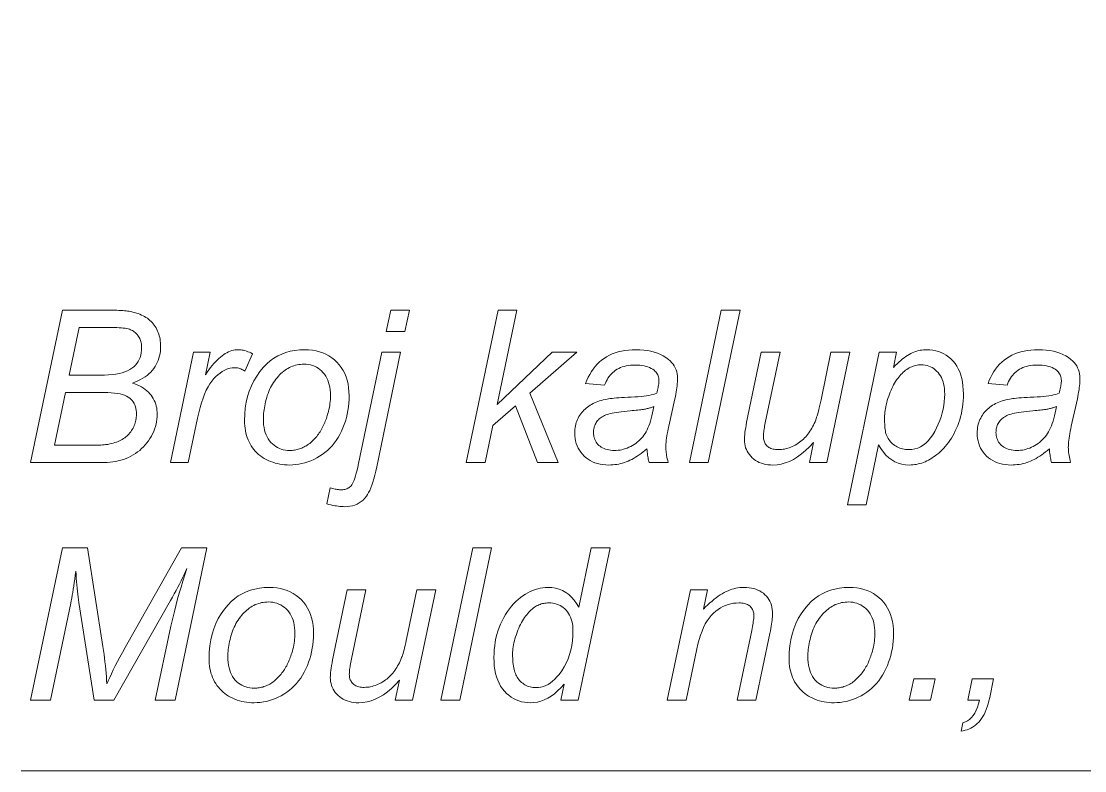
# Model space of a CAD drawing. Extents: x 0 to 420, y 0 to 594.
# Drawn here: x 59.28 to 80.22, y 183.58 to 198.34 of the extents above; entities that cross this region are included whole.
import ezdxf

# ---------------------------------------------------------------- set-up
doc = ezdxf.new("R2010")
doc.units = 0

msp = doc.modelspace()

# ---------------------------------------------------------------- linework, layer by layer
at = {"lineweight": 13}
msp.add_lwpolyline([(131.378, 270.647), (117.721, 183.578), (59.282, 183.578)], dxfattribs=at)
for points in [[(59.464, 189.648), (60.092, 192.648), (61.021, 192.648), (61.071, 192.648), (61.118, 192.647), (61.162, 192.646), (61.203, 192.645), (61.242, 192.643), (61.279, 192.641), (61.313, 192.638), (61.344, 192.635), (61.372, 192.632), (61.398, 192.628), (61.437, 192.62), (61.476, 192.612), (61.513, 192.602), (61.548, 192.591), (61.583, 192.58), (61.616, 192.567), (61.648, 192.553), (61.679, 192.539), (61.708, 192.523), (61.737, 192.506), (61.764, 192.488), (61.789, 192.469), (61.814, 192.448), (61.837, 192.426), (61.859, 192.403), (61.88, 192.379), (61.899, 192.353), (61.918, 192.326), (61.935, 192.298), (61.951, 192.269), (61.965, 192.238), (61.978, 192.207), (61.989, 192.175), (61.999, 192.143), (62.007, 192.11), (62.014, 192.077), (62.019, 192.042), (62.023, 192.008), (62.025, 191.972), (62.026, 191.936), (62.025, 191.887), (62.021, 191.839), (62.014, 191.793), (62.004, 191.747), (61.992, 191.703), (61.977, 191.66), (61.96, 191.618), (61.939, 191.578), (61.916, 191.538), (61.89, 191.5), (61.861, 191.463), (61.83, 191.428), (61.795, 191.395), (61.758, 191.364), (61.718, 191.334), (61.675, 191.307), (61.629, 191.281), (61.58, 191.257), (61.528, 191.234), (61.474, 191.214), (61.521, 191.197), (61.566, 191.178), (61.609, 191.158), (61.649, 191.137), (61.687, 191.114), (61.722, 191.089), (61.754, 191.062), (61.785, 191.034), (61.813, 191.004), (61.838, 190.973), (61.861, 190.94), (61.881, 190.907), (61.9, 190.872), (61.915, 190.836), (61.929, 190.799), (61.939, 190.761), (61.948, 190.722), (61.954, 190.681), (61.957, 190.64), (61.959, 190.598), (61.957, 190.548), (61.953, 190.499), (61.946, 190.451), (61.936, 190.403), (61.923, 190.355), (61.907, 190.308), (61.889, 190.261), (61.868, 190.215), (61.843, 190.169), (61.816, 190.123), (61.787, 190.078), (61.756, 190.036), (61.723, 189.996), (61.688, 189.958), (61.651, 189.922), (61.613, 189.888), (61.572, 189.856), (61.53, 189.826), (61.486, 189.798), (61.44, 189.772), (61.393, 189.748), (61.344, 189.727), (61.294, 189.709), (61.244, 189.693), (61.192, 189.679), (61.139, 189.668), (61.085, 189.659), (61.03, 189.653), (60.974, 189.649), (60.917, 189.648)], [(66.469, 192.229), (66.557, 192.648), (66.923, 192.648), (66.835, 192.229)], [(68.043, 189.648), (68.671, 192.648), (69.039, 192.648), (68.65, 190.788), (69.731, 191.821), (70.22, 191.821), (69.293, 191.011), (69.854, 189.648), (69.448, 189.648), (69.015, 190.763), (68.564, 190.375), (68.413, 189.648)], [(72.436, 189.648), (73.062, 192.648), (73.433, 192.648), (72.807, 189.648)], [(60.225, 191.367), (60.833, 191.367), (60.918, 191.368), (60.998, 191.373), (61.073, 191.38), (61.143, 191.389), (61.208, 191.402), (61.268, 191.417), (61.324, 191.435), (61.374, 191.456), (61.42, 191.48), (61.46, 191.506), (61.497, 191.535), (61.529, 191.567), (61.558, 191.601), (61.583, 191.638), (61.604, 191.677), (61.621, 191.719), (61.635, 191.763), (61.644, 191.81), (61.65, 191.859), (61.652, 191.911), (61.651, 191.936), (61.649, 191.961), (61.646, 191.984), (61.642, 192.007), (61.637, 192.03), (61.63, 192.051), (61.623, 192.072), (61.614, 192.092), (61.604, 192.112), (61.592, 192.13), (61.58, 192.148), (61.567, 192.165), (61.553, 192.181), (61.539, 192.196), (61.523, 192.21), (61.507, 192.223), (61.49, 192.235), (61.472, 192.246), (61.453, 192.256), (61.434, 192.264), (61.412, 192.272), (61.387, 192.28), (61.358, 192.286), (61.326, 192.291), (61.291, 192.296), (61.252, 192.3), (61.209, 192.303), (61.163, 192.305), (61.113, 192.306), (61.06, 192.306), (60.422, 192.306)], [(62.217, 189.648), (62.671, 191.821), (62.998, 191.821), (62.906, 191.377), (62.94, 191.426), (62.973, 191.473), (63.006, 191.517), (63.039, 191.558), (63.072, 191.596), (63.105, 191.632), (63.138, 191.666), (63.17, 191.696), (63.202, 191.724), (63.235, 191.75), (63.267, 191.773), (63.299, 191.793), (63.332, 191.811), (63.364, 191.827), (63.397, 191.84), (63.43, 191.851), (63.463, 191.86), (63.496, 191.866), (63.53, 191.869), (63.563, 191.87), (63.586, 191.87), (63.609, 191.867), (63.634, 191.863), (63.66, 191.858), (63.686, 191.851), (63.714, 191.842), (63.743, 191.831), (63.773, 191.819), (63.803, 191.806), (63.835, 191.791), (63.684, 191.447), (63.664, 191.46), (63.645, 191.472), (63.624, 191.482), (63.604, 191.491), (63.583, 191.499), (63.562, 191.505), (63.54, 191.51), (63.518, 191.514), (63.496, 191.516), (63.473, 191.516), (63.434, 191.514), (63.395, 191.508), (63.355, 191.497), (63.316, 191.482), (63.276, 191.462), (63.236, 191.438), (63.196, 191.41), (63.155, 191.378), (63.115, 191.341), (63.074, 191.3), (63.034, 191.253), (62.996, 191.199), (62.959, 191.138), (62.924, 191.071), (62.891, 190.996), (62.86, 190.915), (62.831, 190.826), (62.803, 190.731), (62.777, 190.629), (62.753, 190.52), (62.569, 189.648)], [(63.678, 190.473), (63.681, 190.598), (63.693, 190.719), (63.711, 190.835), (63.738, 190.947), (63.771, 191.055), (63.812, 191.158), (63.861, 191.257), (63.917, 191.351), (63.981, 191.441), (64.052, 191.527), (64.116, 191.592), (64.183, 191.65), (64.255, 191.702), (64.33, 191.747), (64.409, 191.785), (64.492, 191.816), (64.579, 191.84), (64.67, 191.857), (64.764, 191.867), (64.863, 191.87), (64.94, 191.868), (65.014, 191.861), (65.085, 191.848), (65.152, 191.831), (65.217, 191.809), (65.279, 191.782), (65.338, 191.75), (65.394, 191.713), (65.446, 191.672), (65.496, 191.625), (65.542, 191.574), (65.582, 191.52), (65.618, 191.462), (65.65, 191.401), (65.676, 191.336), (65.698, 191.268), (65.715, 191.197), (65.727, 191.122), (65.734, 191.044), (65.736, 190.962), (65.735, 190.888), (65.73, 190.814), (65.723, 190.742), (65.712, 190.671), (65.698, 190.6), (65.682, 190.531), (65.662, 190.463), (65.639, 190.396), (65.614, 190.33), (65.585, 190.265), (65.553, 190.202), (65.519, 190.142), (65.483, 190.085), (65.443, 190.031), (65.401, 189.98), (65.357, 189.932), (65.31, 189.888), (65.261, 189.846), (65.209, 189.807), (65.154, 189.771), (65.098, 189.738), (65.041, 189.709), (64.984, 189.683), (64.926, 189.661), (64.867, 189.642), (64.808, 189.627), (64.749, 189.614), (64.688, 189.606), (64.627, 189.601), (64.566, 189.599), (64.515, 189.6), (64.466, 189.603), (64.418, 189.609), (64.37, 189.616), (64.324, 189.626), (64.278, 189.638), (64.233, 189.652), (64.189, 189.668), (64.146, 189.687), (64.104, 189.707), (64.064, 189.73), (64.025, 189.754), (63.989, 189.781), (63.954, 189.809), (63.921, 189.838), (63.89, 189.87), (63.862, 189.903), (63.835, 189.939), (63.81, 189.976), (63.787, 190.014), (63.766, 190.055), (63.748, 190.096), (63.731, 190.139), (63.717, 190.183), (63.705, 190.228), (63.695, 190.275), (63.688, 190.322), (63.682, 190.371), (63.679, 190.421)], [(65.296, 188.832), (65.362, 189.147), (65.387, 189.14), (65.411, 189.134), (65.435, 189.129), (65.459, 189.124), (65.482, 189.121), (65.504, 189.118), (65.525, 189.115), (65.546, 189.113), (65.567, 189.112), (65.587, 189.112), (65.61, 189.113), (65.632, 189.115), (65.654, 189.119), (65.674, 189.125), (65.694, 189.132), (65.712, 189.14), (65.73, 189.151), (65.746, 189.162), (65.762, 189.176), (65.776, 189.191), (65.79, 189.209), (65.805, 189.233), (65.819, 189.263), (65.834, 189.298), (65.848, 189.339), (65.863, 189.386), (65.878, 189.438), (65.892, 189.496), (65.907, 189.559), (65.923, 189.628), (66.379, 191.821), (66.749, 191.821), (66.279, 189.56), (66.261, 189.478), (66.242, 189.402), (66.223, 189.33), (66.204, 189.264), (66.184, 189.204), (66.163, 189.149), (66.142, 189.099), (66.121, 189.055), (66.099, 189.016), (66.076, 188.983), (66.044, 188.944), (66.01, 188.909), (65.973, 188.879), (65.934, 188.852), (65.892, 188.83), (65.848, 188.811), (65.802, 188.797), (65.753, 188.787), (65.702, 188.78), (65.648, 188.778), (65.619, 188.779), (65.588, 188.781), (65.556, 188.783), (65.522, 188.787), (65.488, 188.792), (65.452, 188.798), (65.415, 188.804), (65.377, 188.812), (65.337, 188.822)], [(71.599, 189.918), (71.561, 189.886), (71.523, 189.856), (71.485, 189.827), (71.448, 189.8), (71.41, 189.775), (71.374, 189.751), (71.337, 189.73), (71.301, 189.71), (71.265, 189.692), (71.229, 189.676), (71.193, 189.661), (71.157, 189.648), (71.12, 189.637), (71.082, 189.627), (71.045, 189.618), (71.006, 189.611), (70.968, 189.606), (70.928, 189.602), (70.888, 189.6), (70.848, 189.599), (70.789, 189.601), (70.733, 189.606), (70.678, 189.615), (70.626, 189.627), (70.577, 189.643), (70.529, 189.663), (70.484, 189.686), (70.442, 189.712), (70.401, 189.742), (70.363, 189.776), (70.328, 189.812), (70.297, 189.851), (70.269, 189.891), (70.245, 189.934), (70.225, 189.978), (70.208, 190.024), (70.196, 190.072), (70.186, 190.123), (70.181, 190.175), (70.179, 190.229), (70.18, 190.265), (70.182, 190.3), (70.186, 190.335), (70.192, 190.368), (70.2, 190.401), (70.209, 190.433), (70.22, 190.464), (70.232, 190.494), (70.246, 190.523), (70.262, 190.552), (70.279, 190.579), (70.297, 190.605), (70.316, 190.631), (70.337, 190.655), (70.358, 190.678), (70.381, 190.7), (70.404, 190.721), (70.429, 190.741), (70.455, 190.759), (70.482, 190.777), (70.51, 190.793), (70.539, 190.809), (70.57, 190.823), (70.601, 190.837), (70.634, 190.85), (70.669, 190.861), (70.704, 190.872), (70.741, 190.882), (70.778, 190.891), (70.817, 190.898), (70.845, 190.903), (70.876, 190.908), (70.913, 190.912), (70.953, 190.916), (70.998, 190.92), (71.048, 190.924), (71.102, 190.928), (71.161, 190.931), (71.224, 190.934), (71.291, 190.937), (71.359, 190.941), (71.423, 190.945), (71.483, 190.95), (71.539, 190.956), (71.591, 190.963), (71.639, 190.971), (71.683, 190.979), (71.723, 190.989), (71.759, 191), (71.792, 191.011), (71.8, 191.041), (71.807, 191.07), (71.813, 191.097), (71.819, 191.124), (71.824, 191.15), (71.828, 191.174), (71.831, 191.198), (71.833, 191.221), (71.834, 191.242), (71.835, 191.263), (71.834, 191.288), (71.831, 191.312), (71.826, 191.335), (71.819, 191.357), (71.811, 191.378), (71.801, 191.398), (71.788, 191.416), (71.774, 191.434), (71.758, 191.45), (71.74, 191.465), (71.713, 191.485), (71.684, 191.502), (71.652, 191.518), (71.618, 191.531), (71.582, 191.542), (71.543, 191.551), (71.502, 191.558), (71.458, 191.564), (71.412, 191.567), (71.364, 191.568), (71.318, 191.567), (71.274, 191.564), (71.232, 191.558), (71.191, 191.551), (71.152, 191.542), (71.114, 191.53), (71.079, 191.517), (71.045, 191.501), (71.013, 191.484), (70.982, 191.464), (70.953, 191.443), (70.926, 191.419), (70.9, 191.394), (70.876, 191.368), (70.854, 191.339), (70.833, 191.309), (70.814, 191.277), (70.797, 191.243), (70.781, 191.208), (70.766, 191.171), (70.392, 191.203), (70.416, 191.267), (70.443, 191.327), (70.473, 191.384), (70.505, 191.438), (70.54, 191.489), (70.578, 191.537), (70.618, 191.582), (70.661, 191.624), (70.707, 191.663), (70.755, 191.699), (70.806, 191.731), (70.86, 191.76), (70.916, 191.786), (70.975, 191.809), (71.036, 191.828), (71.1, 191.843), (71.167, 191.855), (71.236, 191.864), (71.308, 191.869), (71.382, 191.87), (71.461, 191.869), (71.537, 191.863), (71.609, 191.853), (71.678, 191.84), (71.743, 191.822), (71.806, 191.801), (71.864, 191.776), (71.92, 191.747), (71.972, 191.715), (72.021, 191.678), (72.055, 191.649), (72.086, 191.617), (72.113, 191.584), (72.136, 191.55), (72.156, 191.513), (72.172, 191.475), (72.185, 191.435), (72.194, 191.394), (72.199, 191.351), (72.201, 191.306), (72.2, 191.27), (72.199, 191.234), (72.196, 191.196), (72.193, 191.158), (72.188, 191.118), (72.182, 191.077), (72.176, 191.035), (72.168, 190.992), (72.159, 190.948), (72.15, 190.903), (72.029, 190.362), (72.018, 190.312), (72.008, 190.263), (72, 190.216), (71.992, 190.171), (71.986, 190.129), (71.981, 190.088), (71.977, 190.048), (71.974, 190.011), (71.972, 189.976), (71.972, 189.943), (71.972, 189.921), (71.973, 189.898), (71.976, 189.873), (71.979, 189.847), (71.983, 189.818), (71.988, 189.788), (71.994, 189.755), (72, 189.721), (72.008, 189.686), (72.017, 189.648), (71.642, 189.648), (71.636, 189.67), (71.631, 189.693), (71.625, 189.717), (71.621, 189.742), (71.616, 189.769), (71.612, 189.796), (71.608, 189.825), (71.605, 189.855), (71.602, 189.886)], [(74.88, 190.041), (74.801, 189.957), (74.722, 189.882), (74.643, 189.816), (74.564, 189.758), (74.484, 189.71), (74.404, 189.67), (74.323, 189.639), (74.242, 189.617), (74.161, 189.603), (74.079, 189.599), (74.03, 189.6), (73.983, 189.605), (73.937, 189.612), (73.894, 189.622), (73.852, 189.635), (73.812, 189.651), (73.775, 189.67), (73.739, 189.691), (73.705, 189.716), (73.673, 189.743), (73.644, 189.773), (73.618, 189.804), (73.594, 189.836), (73.574, 189.869), (73.557, 189.904), (73.543, 189.94), (73.533, 189.977), (73.525, 190.015), (73.52, 190.055), (73.519, 190.096), (73.519, 190.126), (73.521, 190.159), (73.525, 190.196), (73.53, 190.237), (73.536, 190.283), (73.544, 190.332), (73.553, 190.385), (73.563, 190.441), (73.575, 190.502), (73.588, 190.567), (73.85, 191.821), (74.221, 191.821), (73.93, 190.432), (73.923, 190.398), (73.917, 190.365), (73.911, 190.335), (73.906, 190.305), (73.902, 190.277), (73.899, 190.251), (73.897, 190.226), (73.895, 190.203), (73.894, 190.182), (73.893, 190.162), (73.894, 190.138), (73.896, 190.115), (73.9, 190.093), (73.905, 190.072), (73.912, 190.053), (73.92, 190.034), (73.93, 190.016), (73.941, 190), (73.954, 189.985), (73.968, 189.97), (73.984, 189.957), (74.001, 189.946), (74.019, 189.935), (74.039, 189.927), (74.06, 189.919), (74.083, 189.913), (74.107, 189.908), (74.133, 189.905), (74.16, 189.903), (74.188, 189.902), (74.219, 189.903), (74.25, 189.905), (74.281, 189.909), (74.311, 189.914), (74.342, 189.921), (74.372, 189.929), (74.402, 189.939), (74.432, 189.95), (74.462, 189.963), (74.492, 189.978), (74.521, 189.993), (74.549, 190.01), (74.577, 190.028), (74.604, 190.047), (74.63, 190.067), (74.655, 190.088), (74.679, 190.11), (74.703, 190.133), (74.726, 190.157), (74.748, 190.182), (74.769, 190.208), (74.789, 190.236), (74.808, 190.264), (74.827, 190.293), (74.845, 190.323), (74.862, 190.354), (74.878, 190.386), (74.894, 190.419), (74.909, 190.452), (74.923, 190.487), (74.932, 190.511), (74.941, 190.539), (74.951, 190.57), (74.961, 190.604), (74.971, 190.642), (74.982, 190.683), (74.993, 190.728), (75.004, 190.776), (75.015, 190.827), (75.027, 190.882), (75.223, 191.821), (75.594, 191.821), (75.139, 189.648), (74.798, 189.648)], [(75.545, 188.815), (76.173, 191.821), (76.515, 191.821), (76.451, 191.519), (76.489, 191.557), (76.526, 191.593), (76.562, 191.627), (76.597, 191.658), (76.632, 191.687), (76.665, 191.713), (76.698, 191.737), (76.73, 191.758), (76.761, 191.777), (76.792, 191.794), (76.822, 191.808), (76.853, 191.821), (76.884, 191.833), (76.915, 191.843), (76.947, 191.851), (76.979, 191.858), (77.011, 191.864), (77.044, 191.867), (77.077, 191.87), (77.11, 191.87), (77.171, 191.868), (77.23, 191.861), (77.287, 191.85), (77.342, 191.834), (77.395, 191.814), (77.445, 191.789), (77.493, 191.76), (77.54, 191.726), (77.584, 191.687), (77.626, 191.644), (77.665, 191.597), (77.699, 191.546), (77.73, 191.491), (77.757, 191.432), (77.779, 191.369), (77.798, 191.303), (77.812, 191.232), (77.822, 191.158), (77.828, 191.079), (77.83, 190.997), (77.829, 190.929), (77.826, 190.863), (77.82, 190.798), (77.812, 190.735), (77.802, 190.672), (77.79, 190.611), (77.775, 190.551), (77.758, 190.492), (77.739, 190.434), (77.718, 190.378), (77.695, 190.323), (77.671, 190.27), (77.646, 190.22), (77.62, 190.172), (77.593, 190.126), (77.564, 190.082), (77.535, 190.04), (77.505, 190.001), (77.474, 189.964), (77.442, 189.928), (77.409, 189.895), (77.376, 189.864), (77.343, 189.835), (77.31, 189.807), (77.277, 189.781), (77.244, 189.757), (77.21, 189.735), (77.177, 189.714), (77.144, 189.696), (77.11, 189.679), (77.076, 189.664), (77.043, 189.65), (77.009, 189.638), (76.975, 189.628), (76.94, 189.619), (76.906, 189.612), (76.871, 189.606), (76.836, 189.602), (76.801, 189.6), (76.766, 189.599), (76.69, 189.603), (76.617, 189.615), (76.548, 189.635), (76.482, 189.663), (76.419, 189.698), (76.361, 189.742), (76.305, 189.794), (76.254, 189.853), (76.205, 189.921), (76.161, 189.996), (75.915, 188.815)], [(79.523, 189.918), (79.484, 189.886), (79.446, 189.856), (79.409, 189.827), (79.371, 189.8), (79.334, 189.775), (79.297, 189.751), (79.261, 189.73), (79.224, 189.71), (79.188, 189.692), (79.152, 189.676), (79.117, 189.661), (79.08, 189.648), (79.043, 189.637), (79.006, 189.627), (78.968, 189.618), (78.93, 189.611), (78.891, 189.606), (78.852, 189.602), (78.812, 189.6), (78.772, 189.599), (78.713, 189.601), (78.656, 189.606), (78.602, 189.615), (78.55, 189.627), (78.5, 189.643), (78.453, 189.663), (78.408, 189.686), (78.365, 189.712), (78.325, 189.742), (78.287, 189.776), (78.252, 189.812), (78.22, 189.851), (78.193, 189.891), (78.169, 189.934), (78.149, 189.978), (78.132, 190.024), (78.119, 190.072), (78.11, 190.123), (78.104, 190.175), (78.103, 190.229), (78.103, 190.265), (78.106, 190.3), (78.11, 190.335), (78.116, 190.368), (78.123, 190.401), (78.132, 190.433), (78.143, 190.464), (78.156, 190.494), (78.17, 190.523), (78.185, 190.552), (78.203, 190.579), (78.221, 190.605), (78.24, 190.631), (78.26, 190.655), (78.282, 190.678), (78.304, 190.7), (78.328, 190.721), (78.353, 190.741), (78.379, 190.759), (78.405, 190.777), (78.434, 190.793), (78.463, 190.809), (78.493, 190.823), (78.525, 190.837), (78.558, 190.85), (78.592, 190.861), (78.628, 190.872), (78.664, 190.882), (78.702, 190.891), (78.741, 190.898), (78.768, 190.903), (78.8, 190.908), (78.836, 190.912), (78.877, 190.916), (78.922, 190.92), (78.972, 190.924), (79.026, 190.928), (79.084, 190.931), (79.147, 190.934), (79.215, 190.937), (79.283, 190.941), (79.346, 190.945), (79.406, 190.95), (79.462, 190.956), (79.514, 190.963), (79.562, 190.971), (79.607, 190.979), (79.647, 190.989), (79.683, 191), (79.715, 191.011), (79.723, 191.041), (79.731, 191.07), (79.737, 191.097), (79.743, 191.124), (79.747, 191.15), (79.751, 191.174), (79.754, 191.198), (79.756, 191.221), (79.758, 191.242), (79.758, 191.263), (79.757, 191.288), (79.754, 191.312), (79.75, 191.335), (79.743, 191.357), (79.735, 191.378), (79.724, 191.398), (79.712, 191.416), (79.698, 191.434), (79.682, 191.45), (79.664, 191.465), (79.637, 191.485), (79.608, 191.502), (79.576, 191.518), (79.542, 191.531), (79.505, 191.542), (79.467, 191.551), (79.425, 191.558), (79.382, 191.564), (79.336, 191.567), (79.287, 191.568), (79.242, 191.567), (79.198, 191.564), (79.155, 191.558), (79.114, 191.551), (79.075, 191.542), (79.038, 191.53), (79.002, 191.517), (78.969, 191.501), (78.936, 191.484), (78.906, 191.464), (78.877, 191.443), (78.85, 191.419), (78.824, 191.394), (78.8, 191.368), (78.778, 191.339), (78.757, 191.309), (78.738, 191.277), (78.72, 191.243), (78.704, 191.208), (78.69, 191.171), (78.315, 191.203), (78.34, 191.267), (78.367, 191.327), (78.396, 191.384), (78.429, 191.438), (78.464, 191.489), (78.501, 191.537), (78.542, 191.582), (78.585, 191.624), (78.63, 191.663), (78.679, 191.699), (78.73, 191.731), (78.783, 191.76), (78.84, 191.786), (78.898, 191.809), (78.96, 191.828), (79.024, 191.843), (79.09, 191.855), (79.16, 191.864), (79.231, 191.869), (79.306, 191.87), (79.385, 191.869), (79.46, 191.863), (79.533, 191.853), (79.602, 191.84), (79.667, 191.822), (79.729, 191.801), (79.788, 191.776), (79.844, 191.747), (79.896, 191.715), (79.944, 191.678), (79.979, 191.649), (80.009, 191.617), (80.036, 191.584), (80.06, 191.55), (80.079, 191.513), (80.096, 191.475), (80.108, 191.435), (80.117, 191.394), (80.123, 191.351), (80.124, 191.306), (80.124, 191.27), (80.122, 191.234), (80.12, 191.196), (80.116, 191.158), (80.112, 191.118), (80.106, 191.077), (80.099, 191.035), (80.092, 190.992), (80.083, 190.948), (80.073, 190.903), (79.953, 190.362), (79.942, 190.312), (79.932, 190.263), (79.923, 190.216), (79.916, 190.171), (79.91, 190.129), (79.904, 190.088), (79.9, 190.048), (79.898, 190.011), (79.896, 189.976), (79.895, 189.943), (79.896, 189.921), (79.897, 189.898), (79.899, 189.873), (79.902, 189.847), (79.907, 189.818), (79.911, 189.788), (79.917, 189.755), (79.924, 189.721), (79.932, 189.686), (79.94, 189.648), (79.566, 189.648), (79.56, 189.67), (79.554, 189.693), (79.549, 189.717), (79.544, 189.742), (79.54, 189.769), (79.536, 189.796), (79.532, 189.825), (79.528, 189.855), (79.525, 189.886)], [(64.048, 190.51), (64.05, 190.45), (64.054, 190.393), (64.061, 190.339), (64.072, 190.288), (64.085, 190.24), (64.101, 190.195), (64.12, 190.153), (64.142, 190.113), (64.167, 190.077), (64.195, 190.044), (64.226, 190.014), (64.258, 189.987), (64.291, 189.963), (64.326, 189.943), (64.363, 189.925), (64.401, 189.911), (64.441, 189.9), (64.482, 189.892), (64.525, 189.887), (64.57, 189.886), (64.594, 189.886), (64.617, 189.887), (64.641, 189.89), (64.664, 189.893), (64.688, 189.898), (64.712, 189.903), (64.735, 189.909), (64.758, 189.916), (64.782, 189.924), (64.805, 189.934), (64.828, 189.944), (64.851, 189.955), (64.874, 189.967), (64.896, 189.98), (64.918, 189.994), (64.939, 190.009), (64.96, 190.025), (64.981, 190.043), (65.002, 190.061), (65.022, 190.08), (65.042, 190.1), (65.061, 190.12), (65.08, 190.141), (65.098, 190.163), (65.115, 190.185), (65.132, 190.208), (65.148, 190.231), (65.164, 190.255), (65.179, 190.279), (65.193, 190.304), (65.207, 190.329), (65.22, 190.355), (65.233, 190.381), (65.245, 190.408), (65.257, 190.435), (65.268, 190.462), (65.278, 190.49), (65.288, 190.518), (65.298, 190.546), (65.307, 190.575), (65.319, 190.615), (65.329, 190.656), (65.339, 190.695), (65.347, 190.735), (65.354, 190.774), (65.36, 190.812), (65.364, 190.851), (65.367, 190.889), (65.369, 190.927), (65.37, 190.964), (65.369, 191.022), (65.364, 191.077), (65.357, 191.129), (65.346, 191.179), (65.333, 191.226), (65.317, 191.27), (65.297, 191.312), (65.275, 191.351), (65.25, 191.387), (65.222, 191.421), (65.191, 191.452), (65.159, 191.48), (65.126, 191.504), (65.091, 191.525), (65.054, 191.543), (65.016, 191.558), (64.976, 191.569), (64.935, 191.577), (64.892, 191.582), (64.848, 191.584), (64.814, 191.583), (64.78, 191.581), (64.747, 191.577), (64.714, 191.571), (64.682, 191.563), (64.65, 191.554), (64.62, 191.543), (64.59, 191.531), (64.56, 191.517), (64.531, 191.501), (64.503, 191.484), (64.475, 191.465), (64.448, 191.445), (64.421, 191.423), (64.395, 191.399), (64.369, 191.374), (64.344, 191.348), (64.319, 191.319), (64.296, 191.29), (64.272, 191.259), (64.25, 191.226), (64.228, 191.193), (64.208, 191.158), (64.189, 191.123), (64.172, 191.086), (64.155, 191.048), (64.14, 191.01), (64.126, 190.97), (64.114, 190.929), (64.102, 190.887), (64.092, 190.845), (64.083, 190.804), (64.075, 190.764), (64.068, 190.725), (64.062, 190.687), (64.057, 190.65), (64.053, 190.613), (64.05, 190.578), (64.049, 190.543)], [(76.277, 190.536), (76.278, 190.489), (76.279, 190.445), (76.28, 190.404), (76.283, 190.365), (76.286, 190.33), (76.29, 190.298), (76.294, 190.269), (76.299, 190.242), (76.305, 190.219), (76.312, 190.199), (76.323, 190.173), (76.335, 190.147), (76.349, 190.123), (76.363, 190.1), (76.38, 190.078), (76.397, 190.057), (76.416, 190.037), (76.436, 190.019), (76.457, 190.001), (76.48, 189.984), (76.504, 189.968), (76.528, 189.954), (76.553, 189.942), (76.579, 189.931), (76.606, 189.922), (76.633, 189.915), (76.661, 189.909), (76.69, 189.905), (76.72, 189.903), (76.75, 189.902), (76.813, 189.905), (76.873, 189.916), (76.93, 189.934), (76.986, 189.959), (77.038, 189.992), (77.089, 190.031), (77.137, 190.078), (77.182, 190.132), (77.225, 190.193), (77.266, 190.261), (77.303, 190.333), (77.336, 190.405), (77.366, 190.478), (77.391, 190.551), (77.413, 190.624), (77.431, 190.698), (77.444, 190.771), (77.454, 190.845), (77.46, 190.92), (77.462, 190.995), (77.461, 191.049), (77.457, 191.1), (77.45, 191.149), (77.441, 191.196), (77.429, 191.239), (77.415, 191.281), (77.397, 191.32), (77.378, 191.356), (77.355, 191.39), (77.33, 191.421), (77.303, 191.45), (77.275, 191.475), (77.245, 191.498), (77.214, 191.518), (77.182, 191.534), (77.149, 191.548), (77.114, 191.558), (77.078, 191.566), (77.04, 191.57), (77.002, 191.572), (76.974, 191.571), (76.946, 191.569), (76.919, 191.565), (76.892, 191.56), (76.866, 191.553), (76.84, 191.545), (76.814, 191.535), (76.789, 191.524), (76.764, 191.511), (76.74, 191.497), (76.716, 191.481), (76.692, 191.464), (76.669, 191.446), (76.646, 191.426), (76.623, 191.404), (76.601, 191.381), (76.579, 191.356), (76.558, 191.33), (76.536, 191.303), (76.516, 191.274), (76.495, 191.244), (76.476, 191.212), (76.457, 191.179), (76.439, 191.145), (76.421, 191.109), (76.405, 191.072), (76.389, 191.034), (76.373, 190.994), (76.359, 190.953), (76.345, 190.911), (76.332, 190.868), (76.32, 190.827), (76.31, 190.787), (76.302, 190.748), (76.294, 190.71), (76.288, 190.673), (76.283, 190.637), (76.28, 190.602), (76.278, 190.569)], [(59.937, 189.988), (60.62, 189.988), (60.673, 189.988), (60.722, 189.989), (60.768, 189.989), (60.81, 189.991), (60.848, 189.992), (60.883, 189.994), (60.914, 189.997), (60.942, 190), (60.966, 190.003), (60.987, 190.006), (61.024, 190.013), (61.06, 190.021), (61.094, 190.03), (61.127, 190.04), (61.159, 190.051), (61.189, 190.062), (61.218, 190.075), (61.245, 190.088), (61.271, 190.102), (61.296, 190.118), (61.319, 190.134), (61.341, 190.151), (61.362, 190.17), (61.382, 190.189), (61.402, 190.209), (61.42, 190.23), (61.437, 190.253), (61.453, 190.276), (61.468, 190.3), (61.482, 190.325), (61.495, 190.351), (61.506, 190.378), (61.516, 190.404), (61.525, 190.431), (61.533, 190.457), (61.539, 190.485), (61.543, 190.512), (61.547, 190.54), (61.549, 190.567), (61.549, 190.596), (61.548, 190.637), (61.544, 190.676), (61.538, 190.713), (61.528, 190.748), (61.516, 190.781), (61.502, 190.812), (61.485, 190.841), (61.465, 190.868), (61.442, 190.893), (61.417, 190.916), (61.389, 190.937), (61.355, 190.955), (61.317, 190.972), (61.274, 190.986), (61.226, 190.998), (61.173, 191.008), (61.116, 191.016), (61.054, 191.021), (60.987, 191.024), (60.915, 191.025), (60.154, 191.025)], [(71.736, 190.749), (71.721, 190.743), (71.705, 190.737), (71.689, 190.732), (71.672, 190.727), (71.656, 190.722), (71.639, 190.717), (71.622, 190.713), (71.605, 190.709), (71.587, 190.705), (71.57, 190.702), (71.551, 190.699), (71.529, 190.695), (71.505, 190.692), (71.479, 190.689), (71.451, 190.685), (71.42, 190.682), (71.386, 190.678), (71.35, 190.675), (71.312, 190.671), (71.272, 190.667), (71.209, 190.661), (71.15, 190.655), (71.095, 190.649), (71.044, 190.642), (70.996, 190.635), (70.952, 190.627), (70.912, 190.62), (70.876, 190.612), (70.844, 190.603), (70.815, 190.595), (70.789, 190.585), (70.765, 190.575), (70.742, 190.563), (70.72, 190.551), (70.699, 190.538), (70.679, 190.523), (70.661, 190.507), (70.645, 190.491), (70.629, 190.473), (70.615, 190.454), (70.602, 190.435), (70.591, 190.415), (70.58, 190.395), (70.572, 190.374), (70.564, 190.353), (70.558, 190.332), (70.553, 190.31), (70.55, 190.287), (70.548, 190.265), (70.547, 190.242), (70.548, 190.211), (70.552, 190.182), (70.557, 190.153), (70.565, 190.126), (70.574, 190.1), (70.586, 190.075), (70.6, 190.051), (70.616, 190.028), (70.634, 190.006), (70.655, 189.986), (70.677, 189.967), (70.701, 189.95), (70.727, 189.935), (70.755, 189.922), (70.785, 189.911), (70.816, 189.902), (70.85, 189.895), (70.885, 189.89), (70.922, 189.887), (70.961, 189.886), (70.997, 189.886), (71.034, 189.889), (71.07, 189.894), (71.106, 189.901), (71.141, 189.91), (71.177, 189.921), (71.212, 189.933), (71.246, 189.948), (71.281, 189.964), (71.315, 189.983), (71.348, 190.003), (71.38, 190.025), (71.41, 190.048), (71.439, 190.073), (71.467, 190.099), (71.493, 190.127), (71.517, 190.156), (71.541, 190.187), (71.562, 190.22), (71.583, 190.254), (71.602, 190.29), (71.62, 190.329), (71.638, 190.371), (71.655, 190.417), (71.67, 190.465), (71.685, 190.516), (71.699, 190.57), (71.712, 190.626), (71.725, 190.686)], [(79.66, 190.749), (79.644, 190.743), (79.628, 190.737), (79.612, 190.732), (79.596, 190.727), (79.579, 190.722), (79.563, 190.717), (79.546, 190.713), (79.528, 190.709), (79.511, 190.705), (79.493, 190.702), (79.474, 190.699), (79.453, 190.695), (79.429, 190.692), (79.403, 190.689), (79.374, 190.685), (79.343, 190.682), (79.31, 190.678), (79.274, 190.675), (79.236, 190.671), (79.195, 190.667), (79.133, 190.661), (79.074, 190.655), (79.019, 190.649), (78.967, 190.642), (78.92, 190.635), (78.876, 190.627), (78.836, 190.62), (78.8, 190.612), (78.768, 190.603), (78.739, 190.595), (78.713, 190.585), (78.688, 190.575), (78.665, 190.563), (78.643, 190.551), (78.622, 190.538), (78.603, 190.523), (78.585, 190.507), (78.568, 190.491), (78.553, 190.473), (78.538, 190.454), (78.526, 190.435), (78.514, 190.415), (78.504, 190.395), (78.495, 190.374), (78.488, 190.353), (78.482, 190.332), (78.477, 190.31), (78.474, 190.287), (78.472, 190.265), (78.471, 190.242), (78.472, 190.211), (78.475, 190.182), (78.481, 190.153), (78.488, 190.126), (78.498, 190.1), (78.51, 190.075), (78.524, 190.051), (78.54, 190.028), (78.558, 190.006), (78.578, 189.986), (78.601, 189.967), (78.625, 189.95), (78.651, 189.935), (78.679, 189.922), (78.709, 189.911), (78.74, 189.902), (78.773, 189.895), (78.809, 189.89), (78.846, 189.887), (78.884, 189.886), (78.921, 189.886), (78.957, 189.889), (78.994, 189.894), (79.029, 189.901), (79.065, 189.91), (79.1, 189.921), (79.135, 189.933), (79.17, 189.948), (79.204, 189.964), (79.238, 189.983), (79.272, 190.003), (79.303, 190.025), (79.334, 190.048), (79.363, 190.073), (79.39, 190.099), (79.416, 190.127), (79.441, 190.156), (79.464, 190.187), (79.486, 190.22), (79.506, 190.254), (79.526, 190.29), (79.544, 190.329), (79.562, 190.371), (79.578, 190.417), (79.594, 190.465), (79.609, 190.516), (79.623, 190.57), (79.636, 190.626), (79.648, 190.686)], [(59.466, 184.966), (60.092, 187.966), (60.586, 187.966), (60.888, 186.022), (60.9, 185.946), (60.911, 185.87), (60.92, 185.795), (60.929, 185.721), (60.938, 185.647), (60.945, 185.574), (60.951, 185.501), (60.957, 185.429), (60.962, 185.358), (60.966, 185.287), (60.993, 185.35), (61.023, 185.417), (61.056, 185.488), (61.093, 185.564), (61.133, 185.644), (61.176, 185.728), (61.223, 185.817), (61.273, 185.909), (61.327, 186.006), (61.384, 186.108), (62.435, 187.966), (62.937, 187.966), (62.311, 184.966), (61.916, 184.966), (62.229, 186.425), (62.251, 186.527), (62.276, 186.632), (62.302, 186.739), (62.331, 186.849), (62.361, 186.961), (62.393, 187.076), (62.427, 187.193), (62.463, 187.312), (62.5, 187.434), (62.54, 187.559), (62.513, 187.5), (62.486, 187.44), (62.457, 187.379), (62.427, 187.317), (62.396, 187.255), (62.363, 187.191), (62.329, 187.127), (62.294, 187.062), (62.258, 186.996), (62.221, 186.928), (61.103, 184.966), (60.717, 184.966), (60.416, 186.89), (60.408, 186.943), (60.4, 186.999), (60.393, 187.056), (60.387, 187.115), (60.38, 187.176), (60.375, 187.238), (60.369, 187.302), (60.365, 187.368), (60.36, 187.436), (60.356, 187.506), (60.346, 187.428), (60.336, 187.354), (60.326, 187.283), (60.316, 187.216), (60.306, 187.152), (60.296, 187.091), (60.286, 187.033), (60.276, 186.978), (60.266, 186.927), (60.256, 186.879), (59.857, 184.966)], [(67.545, 184.966), (68.172, 187.966), (68.542, 187.966), (67.916, 184.966)], [(69.97, 185.281), (69.907, 185.212), (69.842, 185.15), (69.777, 185.095), (69.712, 185.048), (69.646, 185.008), (69.579, 184.975), (69.512, 184.95), (69.444, 184.931), (69.376, 184.921), (69.307, 184.917), (69.246, 184.919), (69.188, 184.926), (69.131, 184.937), (69.077, 184.953), (69.024, 184.974), (68.974, 184.999), (68.925, 185.029), (68.879, 185.063), (68.835, 185.102), (68.793, 185.145), (68.754, 185.193), (68.719, 185.245), (68.688, 185.3), (68.661, 185.361), (68.638, 185.425), (68.62, 185.493), (68.605, 185.565), (68.595, 185.642), (68.589, 185.722), (68.587, 185.807), (68.589, 185.886), (68.593, 185.963), (68.602, 186.039), (68.613, 186.114), (68.628, 186.187), (68.645, 186.259), (68.667, 186.329), (68.691, 186.398), (68.719, 186.466), (68.75, 186.533), (68.783, 186.597), (68.818, 186.657), (68.855, 186.715), (68.893, 186.769), (68.933, 186.82), (68.974, 186.867), (69.017, 186.912), (69.062, 186.953), (69.109, 186.99), (69.157, 187.025), (69.206, 187.056), (69.255, 187.084), (69.304, 187.108), (69.353, 187.129), (69.402, 187.147), (69.451, 187.162), (69.5, 187.174), (69.549, 187.182), (69.598, 187.187), (69.647, 187.188), (69.726, 187.184), (69.801, 187.173), (69.872, 187.153), (69.939, 187.126), (70.003, 187.091), (70.062, 187.048), (70.117, 186.997), (70.168, 186.938), (70.215, 186.872), (70.259, 186.798), (70.504, 187.966), (70.873, 187.966), (70.247, 184.966), (69.905, 184.966)], [(62.978, 185.791), (62.982, 185.916), (62.993, 186.037), (63.011, 186.153), (63.038, 186.265), (63.071, 186.372), (63.113, 186.476), (63.161, 186.574), (63.217, 186.669), (63.281, 186.759), (63.352, 186.845), (63.416, 186.91), (63.484, 186.968), (63.555, 187.02), (63.63, 187.065), (63.709, 187.102), (63.792, 187.133), (63.879, 187.157), (63.97, 187.175), (64.064, 187.185), (64.163, 187.188), (64.24, 187.186), (64.314, 187.179), (64.385, 187.166), (64.453, 187.149), (64.517, 187.127), (64.579, 187.1), (64.638, 187.068), (64.694, 187.031), (64.746, 186.989), (64.796, 186.943), (64.842, 186.892), (64.883, 186.838), (64.919, 186.78), (64.95, 186.719), (64.976, 186.654), (64.998, 186.586), (65.015, 186.515), (65.027, 186.44), (65.034, 186.362), (65.036, 186.28), (65.035, 186.205), (65.03, 186.132), (65.023, 186.06), (65.012, 185.989), (64.999, 185.918), (64.982, 185.849), (64.962, 185.781), (64.94, 185.714), (64.914, 185.648), (64.885, 185.583), (64.853, 185.52), (64.819, 185.46), (64.783, 185.403), (64.743, 185.349), (64.702, 185.298), (64.657, 185.25), (64.61, 185.205), (64.561, 185.164), (64.509, 185.125), (64.454, 185.089), (64.398, 185.056), (64.341, 185.027), (64.284, 185.001), (64.226, 184.979), (64.168, 184.96), (64.108, 184.944), (64.049, 184.932), (63.988, 184.924), (63.927, 184.919), (63.866, 184.917), (63.816, 184.918), (63.766, 184.921), (63.718, 184.927), (63.67, 184.934), (63.624, 184.944), (63.578, 184.956), (63.533, 184.97), (63.489, 184.986), (63.446, 185.005), (63.404, 185.025), (63.364, 185.048), (63.325, 185.072), (63.289, 185.099), (63.254, 185.127), (63.221, 185.156), (63.191, 185.188), (63.162, 185.221), (63.135, 185.257), (63.11, 185.294), (63.087, 185.332), (63.066, 185.373), (63.048, 185.414), (63.031, 185.457), (63.017, 185.501), (63.005, 185.546), (62.995, 185.593), (62.988, 185.64), (62.982, 185.689), (62.979, 185.739)], [(72, 184.966), (72.455, 187.139), (72.79, 187.139), (72.71, 186.761), (72.754, 186.804), (72.797, 186.845), (72.839, 186.884), (72.881, 186.92), (72.922, 186.954), (72.963, 186.985), (73.003, 187.014), (73.042, 187.04), (73.081, 187.064), (73.12, 187.086), (73.158, 187.105), (73.196, 187.123), (73.235, 187.138), (73.273, 187.152), (73.312, 187.163), (73.351, 187.172), (73.39, 187.179), (73.429, 187.184), (73.469, 187.187), (73.508, 187.188), (73.56, 187.187), (73.61, 187.183), (73.657, 187.175), (73.701, 187.165), (73.744, 187.153), (73.784, 187.137), (73.822, 187.118), (73.858, 187.097), (73.892, 187.072), (73.923, 187.045), (73.951, 187.016), (73.977, 186.984), (74, 186.951), (74.019, 186.915), (74.036, 186.878), (74.049, 186.839), (74.06, 186.797), (74.067, 186.754), (74.072, 186.709), (74.073, 186.662), (74.073, 186.637), (74.071, 186.609), (74.068, 186.577), (74.065, 186.544), (74.06, 186.507), (74.054, 186.467), (74.047, 186.425), (74.039, 186.38), (74.03, 186.332), (74.02, 186.282), (73.744, 184.966), (73.373, 184.966), (73.662, 186.343), (73.67, 186.382), (73.677, 186.419), (73.684, 186.454), (73.689, 186.487), (73.694, 186.518), (73.698, 186.546), (73.701, 186.573), (73.703, 186.597), (73.704, 186.62), (73.705, 186.64), (73.704, 186.661), (73.702, 186.682), (73.698, 186.701), (73.693, 186.72), (73.686, 186.738), (73.678, 186.755), (73.668, 186.772), (73.657, 186.787), (73.644, 186.802), (73.63, 186.816), (73.615, 186.829), (73.598, 186.84), (73.579, 186.85), (73.56, 186.859), (73.539, 186.867), (73.517, 186.873), (73.493, 186.877), (73.468, 186.881), (73.442, 186.883), (73.414, 186.883), (73.358, 186.881), (73.303, 186.875), (73.249, 186.865), (73.197, 186.851), (73.146, 186.832), (73.095, 186.81), (73.047, 186.783), (72.999, 186.753), (72.953, 186.718), (72.908, 186.679), (72.865, 186.635), (72.824, 186.585), (72.785, 186.53), (72.749, 186.468), (72.715, 186.401), (72.684, 186.328), (72.655, 186.249), (72.628, 186.164), (72.604, 186.073), (72.581, 185.977), (72.371, 184.966)], [(74.397, 185.791), (74.4, 185.916), (74.412, 186.037), (74.43, 186.153), (74.457, 186.265), (74.49, 186.372), (74.531, 186.476), (74.58, 186.574), (74.636, 186.669), (74.7, 186.759), (74.771, 186.845), (74.835, 186.91), (74.902, 186.968), (74.974, 187.02), (75.049, 187.065), (75.128, 187.102), (75.211, 187.133), (75.298, 187.157), (75.389, 187.175), (75.483, 187.185), (75.581, 187.188), (75.659, 187.186), (75.733, 187.179), (75.803, 187.166), (75.871, 187.149), (75.936, 187.127), (75.998, 187.1), (76.057, 187.068), (76.113, 187.031), (76.165, 186.989), (76.215, 186.943), (76.261, 186.892), (76.301, 186.838), (76.337, 186.78), (76.369, 186.719), (76.395, 186.654), (76.417, 186.586), (76.434, 186.515), (76.446, 186.44), (76.453, 186.362), (76.455, 186.28), (76.454, 186.205), (76.449, 186.132), (76.442, 186.06), (76.431, 185.989), (76.417, 185.918), (76.401, 185.849), (76.381, 185.781), (76.358, 185.714), (76.333, 185.648), (76.304, 185.583), (76.272, 185.52), (76.238, 185.46), (76.201, 185.403), (76.162, 185.349), (76.12, 185.298), (76.076, 185.25), (76.029, 185.205), (75.98, 185.164), (75.928, 185.125), (75.873, 185.089), (75.817, 185.056), (75.76, 185.027), (75.703, 185.001), (75.645, 184.979), (75.586, 184.96), (75.527, 184.944), (75.467, 184.932), (75.407, 184.924), (75.346, 184.919), (75.285, 184.917), (75.234, 184.918), (75.185, 184.921), (75.137, 184.927), (75.089, 184.934), (75.042, 184.944), (74.997, 184.956), (74.952, 184.97), (74.908, 184.986), (74.865, 185.005), (74.823, 185.025), (74.783, 185.048), (74.744, 185.072), (74.707, 185.099), (74.673, 185.127), (74.64, 185.156), (74.609, 185.188), (74.581, 185.221), (74.554, 185.257), (74.529, 185.294), (74.506, 185.332), (74.485, 185.373), (74.467, 185.414), (74.45, 185.457), (74.436, 185.501), (74.424, 185.546), (74.414, 185.593), (74.406, 185.64), (74.401, 185.689), (74.398, 185.739)], [(66.727, 185.359), (66.648, 185.275), (66.57, 185.2), (66.491, 185.133), (66.411, 185.076), (66.331, 185.027), (66.251, 184.988), (66.171, 184.957), (66.09, 184.935), (66.008, 184.921), (65.927, 184.917), (65.877, 184.918), (65.83, 184.923), (65.784, 184.93), (65.741, 184.94), (65.699, 184.953), (65.66, 184.969), (65.622, 184.988), (65.586, 185.009), (65.552, 185.034), (65.52, 185.061), (65.491, 185.091), (65.465, 185.121), (65.442, 185.154), (65.422, 185.187), (65.405, 185.222), (65.391, 185.257), (65.38, 185.295), (65.372, 185.333), (65.367, 185.373), (65.366, 185.414), (65.367, 185.444), (65.369, 185.477), (65.372, 185.514), (65.377, 185.555), (65.383, 185.6), (65.391, 185.649), (65.4, 185.702), (65.41, 185.759), (65.422, 185.82), (65.435, 185.885), (65.697, 187.139), (66.068, 187.139), (65.777, 185.75), (65.77, 185.716), (65.764, 185.683), (65.758, 185.652), (65.754, 185.623), (65.75, 185.595), (65.746, 185.569), (65.744, 185.544), (65.742, 185.521), (65.741, 185.5), (65.74, 185.48), (65.741, 185.456), (65.743, 185.433), (65.747, 185.411), (65.752, 185.39), (65.759, 185.37), (65.767, 185.352), (65.777, 185.334), (65.788, 185.318), (65.801, 185.303), (65.815, 185.288), (65.831, 185.275), (65.848, 185.264), (65.866, 185.253), (65.886, 185.244), (65.907, 185.237), (65.93, 185.231), (65.954, 185.226), (65.98, 185.223), (66.007, 185.22), (66.035, 185.22), (66.066, 185.221), (66.097, 185.223), (66.128, 185.227), (66.158, 185.232), (66.189, 185.239), (66.219, 185.247), (66.249, 185.257), (66.279, 185.268), (66.309, 185.281), (66.339, 185.295), (66.368, 185.311), (66.397, 185.328), (66.424, 185.346), (66.451, 185.365), (66.477, 185.384), (66.502, 185.405), (66.527, 185.428), (66.55, 185.451), (66.573, 185.475), (66.595, 185.5), (66.616, 185.526), (66.636, 185.554), (66.656, 185.582), (66.674, 185.611), (66.692, 185.641), (66.709, 185.672), (66.726, 185.704), (66.741, 185.737), (66.756, 185.77), (66.77, 185.805), (66.779, 185.829), (66.788, 185.857), (66.798, 185.888), (66.808, 185.922), (66.818, 185.96), (66.829, 186.001), (66.84, 186.046), (66.851, 186.094), (66.862, 186.145), (66.874, 186.2), (67.071, 187.139), (67.441, 187.139), (66.987, 184.966), (66.645, 184.966)], [(63.348, 185.828), (63.35, 185.768), (63.354, 185.711), (63.361, 185.657), (63.372, 185.606), (63.385, 185.558), (63.401, 185.513), (63.42, 185.47), (63.442, 185.431), (63.468, 185.395), (63.496, 185.362), (63.526, 185.332), (63.558, 185.305), (63.591, 185.281), (63.626, 185.26), (63.663, 185.243), (63.701, 185.229), (63.741, 185.218), (63.782, 185.21), (63.825, 185.205), (63.87, 185.203), (63.894, 185.204), (63.917, 185.205), (63.941, 185.208), (63.965, 185.211), (63.988, 185.215), (64.012, 185.221), (64.035, 185.227), (64.059, 185.234), (64.082, 185.242), (64.105, 185.251), (64.129, 185.262), (64.151, 185.273), (64.174, 185.285), (64.196, 185.298), (64.218, 185.312), (64.239, 185.327), (64.261, 185.343), (64.281, 185.361), (64.302, 185.379), (64.322, 185.398), (64.342, 185.418), (64.361, 185.438), (64.38, 185.459), (64.398, 185.481), (64.415, 185.503), (64.432, 185.526), (64.448, 185.549), (64.464, 185.573), (64.479, 185.597), (64.493, 185.622), (64.507, 185.647), (64.52, 185.673), (64.533, 185.699), (64.545, 185.726), (64.557, 185.753), (64.568, 185.78), (64.578, 185.808), (64.588, 185.836), (64.598, 185.864), (64.607, 185.893), (64.619, 185.933), (64.63, 185.973), (64.639, 186.013), (64.647, 186.052), (64.654, 186.092), (64.66, 186.13), (64.664, 186.169), (64.668, 186.207), (64.67, 186.244), (64.67, 186.282), (64.669, 186.339), (64.664, 186.394), (64.657, 186.447), (64.646, 186.496), (64.633, 186.544), (64.617, 186.588), (64.597, 186.63), (64.575, 186.669), (64.55, 186.705), (64.522, 186.739), (64.491, 186.77), (64.459, 186.798), (64.426, 186.822), (64.391, 186.843), (64.354, 186.861), (64.316, 186.876), (64.276, 186.887), (64.235, 186.895), (64.193, 186.9), (64.148, 186.902), (64.114, 186.901), (64.08, 186.899), (64.047, 186.894), (64.014, 186.889), (63.982, 186.881), (63.951, 186.872), (63.92, 186.861), (63.89, 186.849), (63.86, 186.835), (63.831, 186.819), (63.803, 186.802), (63.775, 186.783), (63.748, 186.762), (63.721, 186.74), (63.695, 186.717), (63.669, 186.692), (63.644, 186.665), (63.62, 186.637), (63.596, 186.608), (63.572, 186.577), (63.55, 186.544), (63.528, 186.511), (63.508, 186.476), (63.49, 186.44), (63.472, 186.404), (63.456, 186.366), (63.44, 186.327), (63.427, 186.288), (63.414, 186.247), (63.402, 186.205), (63.392, 186.163), (63.383, 186.122), (63.375, 186.082), (63.368, 186.043), (63.362, 186.005), (63.357, 185.967), (63.353, 185.931), (63.35, 185.896), (63.349, 185.861)], [(68.955, 185.877), (68.956, 185.832), (68.957, 185.79), (68.959, 185.749), (68.962, 185.71), (68.967, 185.674), (68.971, 185.639), (68.977, 185.606), (68.984, 185.575), (68.992, 185.546), (69, 185.519), (69.01, 185.493), (69.021, 185.468), (69.033, 185.444), (69.046, 185.421), (69.061, 185.399), (69.077, 185.377), (69.094, 185.357), (69.113, 185.337), (69.133, 185.318), (69.154, 185.301), (69.176, 185.284), (69.199, 185.269), (69.223, 185.256), (69.247, 185.245), (69.273, 185.235), (69.299, 185.228), (69.327, 185.221), (69.355, 185.217), (69.384, 185.214), (69.414, 185.214), (69.464, 185.216), (69.512, 185.224), (69.56, 185.237), (69.607, 185.256), (69.654, 185.279), (69.699, 185.308), (69.743, 185.342), (69.786, 185.381), (69.829, 185.426), (69.87, 185.476), (69.922, 185.547), (69.969, 185.621), (70.01, 185.699), (70.046, 185.78), (70.076, 185.864), (70.1, 185.952), (70.12, 186.043), (70.133, 186.137), (70.141, 186.234), (70.144, 186.335), (70.143, 186.385), (70.139, 186.434), (70.132, 186.48), (70.123, 186.523), (70.11, 186.565), (70.096, 186.604), (70.078, 186.641), (70.058, 186.676), (70.035, 186.708), (70.009, 186.738), (69.981, 186.766), (69.952, 186.79), (69.922, 186.812), (69.89, 186.831), (69.857, 186.847), (69.822, 186.86), (69.786, 186.87), (69.749, 186.878), (69.71, 186.882), (69.669, 186.883), (69.643, 186.883), (69.617, 186.881), (69.592, 186.878), (69.567, 186.874), (69.542, 186.869), (69.518, 186.862), (69.495, 186.854), (69.472, 186.845), (69.449, 186.835), (69.427, 186.824), (69.405, 186.811), (69.383, 186.797), (69.361, 186.781), (69.34, 186.763), (69.318, 186.744), (69.296, 186.723), (69.275, 186.7), (69.253, 186.676), (69.232, 186.65), (69.21, 186.623), (69.189, 186.593), (69.168, 186.563), (69.149, 186.53), (69.13, 186.496), (69.111, 186.461), (69.093, 186.424), (69.076, 186.386), (69.06, 186.346), (69.044, 186.304), (69.029, 186.261), (69.015, 186.218), (69.002, 186.176), (68.991, 186.135), (68.982, 186.095), (68.974, 186.056), (68.967, 186.018), (68.962, 185.981), (68.958, 185.945), (68.956, 185.91)], [(74.767, 185.828), (74.768, 185.768), (74.773, 185.711), (74.78, 185.657), (74.791, 185.606), (74.804, 185.558), (74.82, 185.513), (74.839, 185.47), (74.861, 185.431), (74.886, 185.395), (74.914, 185.362), (74.945, 185.332), (74.976, 185.305), (75.01, 185.281), (75.045, 185.26), (75.082, 185.243), (75.12, 185.229), (75.16, 185.218), (75.201, 185.21), (75.244, 185.205), (75.289, 185.203), (75.313, 185.204), (75.336, 185.205), (75.36, 185.208), (75.383, 185.211), (75.407, 185.215), (75.431, 185.221), (75.454, 185.227), (75.477, 185.234), (75.501, 185.242), (75.524, 185.251), (75.547, 185.262), (75.57, 185.273), (75.593, 185.285), (75.615, 185.298), (75.637, 185.312), (75.658, 185.327), (75.679, 185.343), (75.7, 185.361), (75.721, 185.379), (75.741, 185.398), (75.761, 185.418), (75.78, 185.438), (75.799, 185.459), (75.817, 185.481), (75.834, 185.503), (75.851, 185.526), (75.867, 185.549), (75.883, 185.573), (75.898, 185.597), (75.912, 185.622), (75.926, 185.647), (75.939, 185.673), (75.952, 185.699), (75.964, 185.726), (75.976, 185.753), (75.987, 185.78), (75.997, 185.808), (76.007, 185.836), (76.017, 185.864), (76.026, 185.893), (76.038, 185.933), (76.048, 185.973), (76.058, 186.013), (76.066, 186.052), (76.073, 186.092), (76.079, 186.13), (76.083, 186.169), (76.086, 186.207), (76.088, 186.244), (76.089, 186.282), (76.087, 186.339), (76.083, 186.394), (76.076, 186.447), (76.065, 186.496), (76.052, 186.544), (76.036, 186.588), (76.016, 186.63), (75.994, 186.669), (75.969, 186.705), (75.941, 186.739), (75.91, 186.77), (75.878, 186.798), (75.845, 186.822), (75.81, 186.843), (75.773, 186.861), (75.735, 186.876), (75.695, 186.887), (75.654, 186.895), (75.611, 186.9), (75.567, 186.902), (75.533, 186.901), (75.499, 186.899), (75.466, 186.894), (75.433, 186.889), (75.401, 186.881), (75.369, 186.872), (75.339, 186.861), (75.308, 186.849), (75.279, 186.835), (75.25, 186.819), (75.222, 186.802), (75.194, 186.783), (75.166, 186.762), (75.14, 186.74), (75.114, 186.717), (75.088, 186.692), (75.063, 186.665), (75.038, 186.637), (75.014, 186.608), (74.991, 186.577), (74.969, 186.544), (74.947, 186.511), (74.927, 186.476), (74.908, 186.44), (74.891, 186.404), (74.874, 186.366), (74.859, 186.327), (74.845, 186.288), (74.833, 186.247), (74.821, 186.205), (74.811, 186.163), (74.802, 186.122), (74.794, 186.082), (74.787, 186.043), (74.781, 186.005), (74.776, 185.967), (74.772, 185.931), (74.769, 185.896), (74.768, 185.861)], [(76.764, 184.966), (76.852, 185.386), (77.272, 185.386), (77.182, 184.966)], [(77.914, 184.966), (78.002, 185.386), (78.424, 185.386), (78.348, 185.019), (78.333, 184.955), (78.317, 184.894), (78.3, 184.837), (78.28, 184.784), (78.259, 184.734), (78.237, 184.687), (78.213, 184.644), (78.188, 184.605), (78.161, 184.569), (78.132, 184.536), (78.103, 184.507), (78.072, 184.48), (78.04, 184.456), (78.007, 184.434), (77.973, 184.416), (77.938, 184.399), (77.902, 184.386), (77.865, 184.375), (77.827, 184.366), (77.787, 184.36), (77.822, 184.522), (77.869, 184.539), (77.913, 184.561), (77.953, 184.59), (77.991, 184.625), (78.024, 184.667), (78.055, 184.714), (78.082, 184.768), (78.106, 184.828), (78.126, 184.894), (78.144, 184.966)]]:
    msp.add_lwpolyline(points, close=True, dxfattribs=at)

doc.saveas('drawing.dxf')
